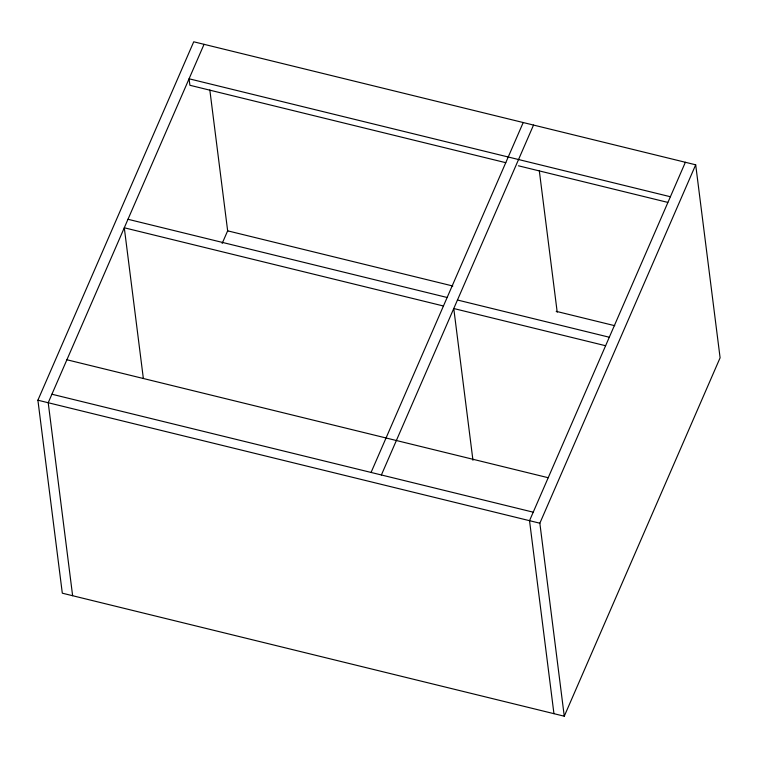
<?xml version="1.0" encoding="UTF-8"?>
<svg xmlns="http://www.w3.org/2000/svg" width="758" height="758" viewBox="0 0 758 758"><rect width="100%" height="100%" fill="white"/><g stroke="black" fill="none" stroke-linecap="round" stroke-linejoin="round"><path stroke-width="1.14" d="M37.9 400.205L193.735 41.794L695.692 164.808L720.1 357.795L564.265 716.206L62.308 593.192L37.9 400.205L539.848 523.21L564.265 716.206M204.054 44.324L48.218 402.725L72.626 595.722M222.16 243.451L227.646 230.83L452.801 286.003M371.069 472.442L523.21 122.54M381.388 474.972L533.528 125.07M685.374 162.278L529.529 520.68L553.946 713.676M539.848 523.21L695.692 164.808M670.385 196.739L189.074 78.785L189.888 85.275L505.794 162.695M518.425 165.794L667.76 202.386M556.183 311.339L614.766 325.694M127.988 219.28L447.144 297.487M457.462 300.016L609.299 337.234M443.449 305.995L124.293 227.779L143.338 378.356M605.604 345.733L453.767 308.525L472.954 460.267M66.903 359.766L548.214 477.72M51.914 394.226L533.225 512.181M539.298 170.683L557.206 312.211M209.824 89.937L227.732 231.465"/></g></svg>
